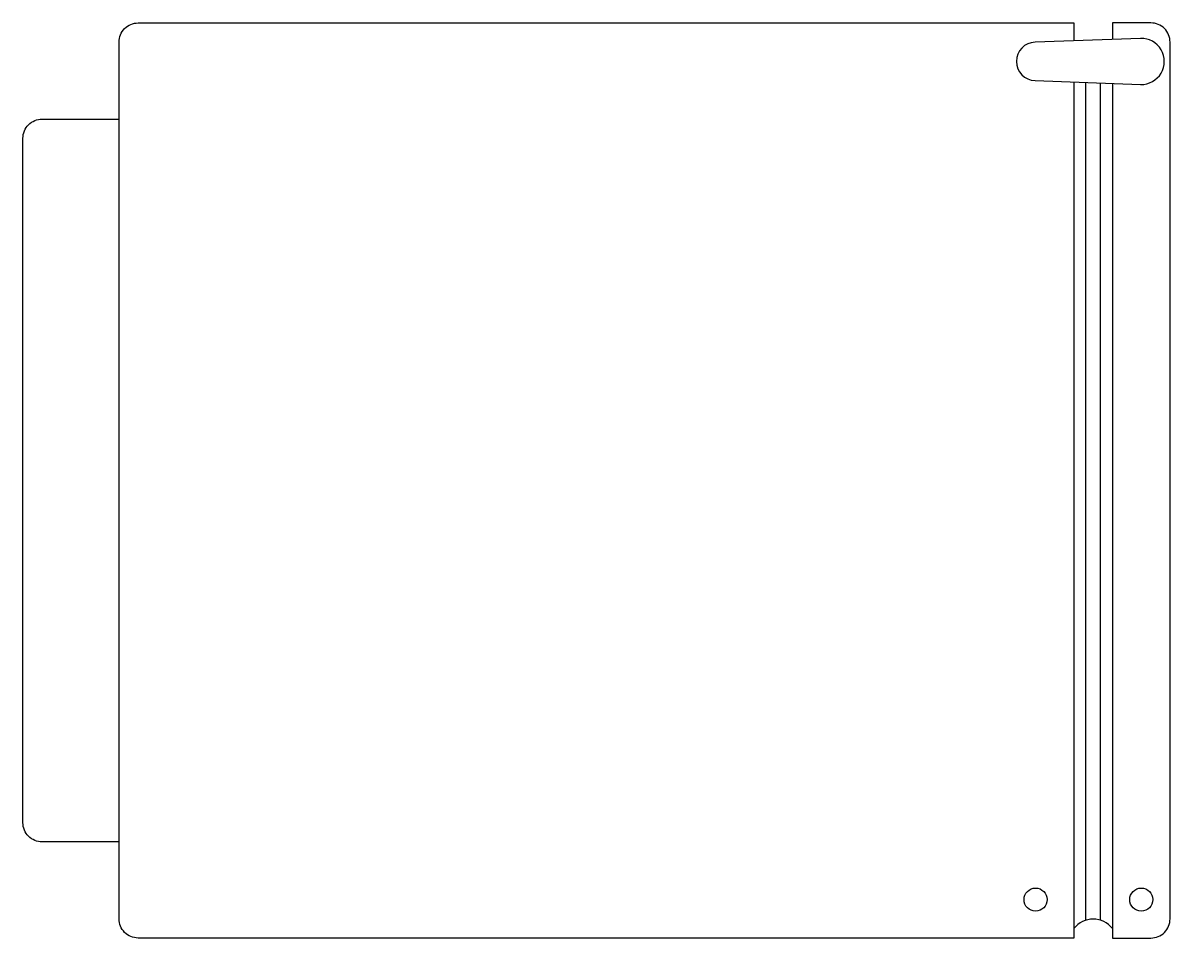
# Model space of a CAD drawing. Header units: millimetres. Extents: x -3070.213 to -3069.616, y 2860.144 to 2860.62.
import ezdxf

# ---------------------------------------------------------------- set-up
doc = ezdxf.new("R2010")
doc.units = ezdxf.units.MM
doc.header["$LTSCALE"] = 10
doc.layers.add('cozinha_freezers', color=2, linetype='Continuous')

msp = doc.modelspace()

# ---------------------------------------------------------------- linework, layer by layer
at = {"layer": 'cozinha_freezers', "color": 1}
for p, q in [((-3069.65975, 2860.15355), (-3069.65975, 2860.58933)), ((-3069.6522, 2860.15355), (-3069.6522, 2860.58905))]:
    msp.add_line(p, q, dxfattribs=at)
at = {"layer": 'cozinha_freezers'}
for points in [[(-3069.66598, 2860.58927), (-3069.66598, 2860.14429), (-3070.15298, 2860.14429, -0.414214), (-3070.16298, 2860.15429), (-3070.16298, 2860.61029, -0.414214), (-3070.15298, 2860.62029), (-3069.66598, 2860.62029), (-3069.66598, 2860.61131)], [(-3069.64598, 2860.5887), (-3069.64598, 2860.14429), (-3069.62598, 2860.14429, 0.414214), (-3069.61598, 2860.15429), (-3069.61598, 2860.61029, 0.414214), (-3069.62598, 2860.62029), (-3069.64598, 2860.62029), (-3069.64598, 2860.61187)], [(-3070.16298, 2860.19429), (-3070.20298, 2860.19429, -0.414214), (-3070.21298, 2860.20429), (-3070.21298, 2860.56029, -0.414214), (-3070.20298, 2860.57029), (-3070.16298, 2860.57029)]]:
    msp.add_lwpolyline(points, format="xyb", dxfattribs=at)
msp.add_lwpolyline([(-3069.68626, 2860.59029), (-3069.63131, 2860.58829, 1.028522), (-3069.63131, 2860.61228), (-3069.68626, 2860.61028, 0.972269)], format="xyb", close=True, dxfattribs=at)
at = {"layer": 'cozinha_freezers', "color": 1}
for centre in [(-3069.68598, 2860.16429), (-3069.63098, 2860.16429)]:
    msp.add_circle(centre, 0.006, dxfattribs=at)
at = {"layer": 'cozinha_freezers'}
msp.add_arc((-3069.65598, 2860.14136), 0.01276, 38.388, 141.612, dxfattribs=at)

doc.saveas('drawing.dxf')
